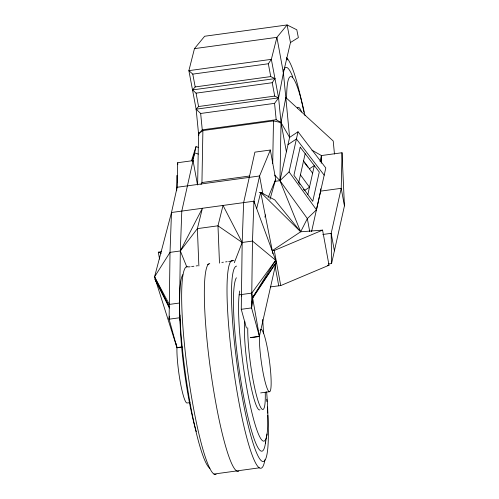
<?xml version="1.0" encoding="UTF-8"?>
<svg xmlns="http://www.w3.org/2000/svg" width="499" height="499" viewBox="0 0 499 499"><rect width="100%" height="100%" fill="white"/><g stroke="black" fill="none" stroke-linecap="round" stroke-linejoin="round"><path stroke-width="0.75" d="M189.951 402.606L187.006 403.005A31.481 4.086 82.2 0 1 180.607 383.806A31.481 4.086 82.2 0 1 176.914 349.799L176.939 347.597L169.111 319.198L170.022 252.369L171.488 212.505L177.12 187.268L177.632 162.73L193.057 160.616L197.461 184.624M180.445 321.524L179.415 317.788L180.332 250.96L181.792 211.096L193.057 160.616M246.412 327.999L241.26 309.318L242.177 242.483L243.637 202.619L254.902 152.145L270.327 150.031L275.697 179.291L269.978 199.307M250.617 337.711L259.449 336.501L251.571 307.902L252.482 241.073L253.947 201.209L259.58 175.972L270.327 150.031M197.623 184.986L198.558 133.863L196.138 109.181L188.884 70.646L194.46 48.634L204.652 36.246L287.112 24.95L296.793 29.79L298.358 37.612L290.468 42.521L283.395 72.86L278.598 97.885L281.024 122.567L286.389 151.821M200.985 184.561L201.939 182.547L202.893 130.576L273.489 120.901L281.024 122.567L289.607 137.4L279.958 180.663L300.648 231.798L322.572 230.12L329.016 265.225L280.725 285.59L270.315 286.9M272.704 163.566L273.489 120.901M309.717 231.58L307.34 218.599L279.958 180.663L281.024 122.567L285.815 97.542L283.395 72.86L276.92 37.338L287.112 24.95L290.468 42.521M311.563 231.655L320.608 191.142L320.657 188.822M321.231 163.292L321.406 155.557L311.937 150.149M320.065 161.57L321.406 155.557L342.021 152.738L341.222 188.316L331.174 233.332L331.573 263.553L328.517 263.971M176.683 190.793L177.101 175.33L177.388 182.26M259.443 334.767L259.399 336.301L250.567 337.511M259.53 334.274L259.374 338.503A31.481 4.086 82.2 0 0 265.836 384.448A31.481 4.086 82.2 0 0 271.051 378.361A31.481 4.086 82.2 0 0 263.678 333.475L262.262 330.375A31.481 4.086 82.2 0 0 260.135 330.407M179.415 317.788L169.111 319.198L169.398 316.266M241.26 309.318L251.571 307.902L252.581 297.635L275.673 260.26L253.947 201.209L171.488 212.505L154.559 276.851L176.939 347.597L182.091 346.892M169.111 319.198L169.448 316.198M251.571 307.902L252.675 298.146L276.078 262.568L275.673 260.26L252.482 241.073L242.177 242.483L217.982 225.804L197.367 228.629L180.332 250.96L170.022 252.369L154.559 276.851L169.442 307.534L154.964 279.159L169.517 308.064M265.443 443.156L267.034 433.98M198.852 132.341L198.833 135.36M198.197 147.317L196.007 146.637L192.839 161.208M274.562 181.405L279.958 180.663L289.077 171.887L298.028 131.773L325.803 167.963L316.46 209.823L307.34 218.599L300.648 231.798L272.273 250.641L272.828 253.698M298.826 182.073L305.17 153.648M307.846 194.56L314.314 165.556L309.261 168.93M331.573 263.553L344.441 205.869L342.021 152.738M256.679 208.476L260.734 192.383L274.799 199.931L300.648 231.798L260.734 192.383L259.206 192.595M264.9 217.096L265.537 214.869M191.541 160.591L196.007 146.637M192.096 161.034L194.685 152.956L198.334 154.085M234.324 262.699L242.177 242.483L223.022 205.445L217.982 225.804L219.485 263.135M268.144 197.517L275.697 179.291M252.581 297.635L276.078 262.568L259.399 336.301L251.783 293.119L275.673 260.26M281.024 122.567L276.178 119.716L274.575 103.349L278.598 97.885L274.731 96.089L272.211 82.722L274.974 78.617L270.751 76.584L195.196 86.932L192.508 89.914L196.063 93.151L198.577 106.524L196.138 109.181L200.66 113.473L202.263 129.84L198.558 133.863L202.893 130.576M270.751 76.584L268.337 63.766L271.344 59.35L276.92 37.338L194.46 48.634M298.028 131.773L289.607 137.4L285.815 97.542L333.22 141.005L334.461 154.035M287.998 144.61L296.418 138.984L324.194 175.174M260.734 192.383L272.273 250.641L274.282 250.479L322.572 230.12M159.568 259.068L158.308 252.201L161.308 251.671M196.138 109.181L278.598 97.885L271.344 59.35L188.884 70.646L192.782 74.12L268.337 63.766M192.508 89.914L274.974 78.617M196.063 93.151L272.211 82.722M198.577 106.524L274.731 96.089M200.66 113.473L274.575 103.349M202.263 129.84L276.178 119.716M201.939 182.547L249.512 176.028M177.12 187.268L259.58 175.972L262.886 193.974M320.608 191.142L341.222 188.316L344.441 205.869M322.778 234.48L331.174 233.332L334.399 250.885M190.107 266.765L188.591 266.971A104.927 13.629 82.2 0 0 187.343 369.179A104.927 13.629 82.2 0 0 216.148 474.262M191.616 266.56L193.886 266.248M196.151 265.936L197.66 265.73M207.49 264.383L209 264.177M221.849 262.418L223.365 262.206M225.629 261.9L227.145 261.688M228.654 261.482L232.434 260.965M179.634 302.999L169.323 304.415L154.559 276.851M239.189 294.84L251.783 293.119M176.989 347.797L182.141 347.092M260.634 392.919L269.466 391.709M213.959 474.05L259.312 467.837M327.5 265.343L329.016 265.225M158.308 252.201L161.252 253.218M274.656 175.099L279.958 180.663M304.689 162.98L307.889 167.146M303.56 160.859L312.611 173.19M300.435 174.862L309.486 187.194L304.434 190.568L303.529 189.339M298.552 182.553L299.911 184.405M289.077 171.887L316.46 209.823M186.969 267.364L180.332 250.96L202.407 208.27L197.367 228.629L198.87 265.961M192.782 74.12L195.196 86.932M274.282 250.479L280.725 285.59M275.074 265.905L278.716 285.752M177.632 162.73L177.906 164.233M241.479 294.529L241.747 296.044M176.266 343.786L176.939 347.597M253.947 201.209L254.347 203.505M262.717 319.422L263.572 333.251M321.406 155.557L321.618 160.179M209.898 468.287A98.634 12.812 82.2 0 1 185.578 374.818A98.634 12.812 82.2 0 1 182.821 274.643M196.3 431.679A78.443 10.186 82.2 0 1 180.008 315.025M238.828 471.156A104.927 13.629 82.2 0 1 210.765 371.506A104.927 13.629 82.2 0 1 209.773 263.441M264.938 459.716A104.927 13.629 82.2 0 1 235.26 380.718A104.927 13.629 82.2 0 1 233.944 260.759M267.844 415.28A98.634 12.812 82.2 0 1 245.159 411.974A98.634 12.812 82.2 0 1 236.601 266.117M266.747 399.237A98.634 12.812 82.2 0 1 266.934 401.601M267.339 407.041A98.634 12.812 82.2 0 1 267.726 413.085M266.628 391.852A78.443 10.186 82.2 0 1 253.355 418.343A78.443 10.186 82.2 0 1 239.726 291.042M259.985 409.773A46.968 6.1 82.2 0 1 248.982 375.903A46.968 6.1 82.2 0 1 244.878 321.712M265.618 441.927A88.142 11.446 82.2 0 1 242.626 391.11A88.142 11.446 82.2 0 1 236.383 277.775M265.25 392.214A46.968 6.1 82.2 0 1 256.76 396.424A46.968 6.1 82.2 0 1 247.76 327.818M286.613 98.609A78.443 10.186 82.2 0 1 304.964 115.469M286.476 57.716A98.634 12.812 82.2 0 1 303.903 112.231M286.569 58.171A104.927 13.629 82.2 0 1 287.349 59.886M283.133 72.049A88.142 11.446 82.2 0 1 292.819 77.089M297.367 107.977A46.968 6.1 82.2 0 1 301.627 111.963M300.205 147.174L293.93 175.286L312.742 201.347L319.285 172.03L300.205 147.174"/></g></svg>
